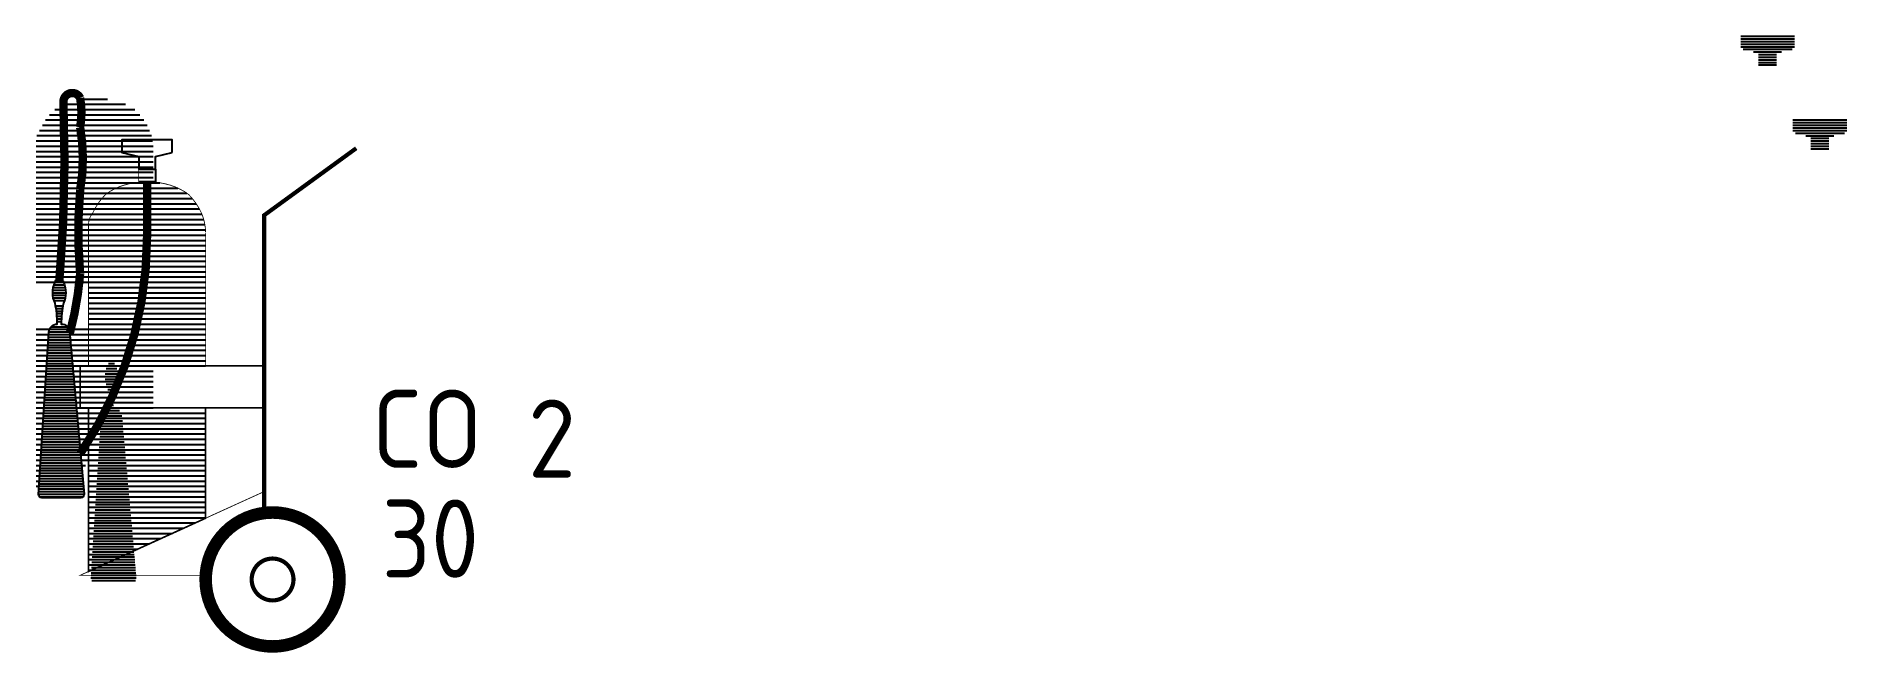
# Model space of a CAD drawing. Extents: x 128.9 to 175.3, y 35.8 to 51.6.
import ezdxf

# ---------------------------------------------------------------- set-up
doc = ezdxf.new("R2010")
doc.units = 0
doc.header["$LTSCALE"] = 2
doc.layers.get('0').update_dxf_attribs({"color": 16, "linetype": 'CONTINUOUS'})
for name, color, linetype in [('ROOD', 1, 'CONTINUOUS'), ('TXT', 7, 'CONTINUOUS'), ('VEILIG', 7, 'CONTINUOUS')]:
    doc.layers.add(name, color=color, linetype=linetype)
doc.styles.get("Standard").update_dxf_attribs({"font": 'ISO'})

# ---------------------------------------------------------------- blocks, each defined once
blk = doc.blocks.new('*X')
at = {"color": 0}
for p, q in [((131.095, 48.875), (132.381, 48.875)), ((131.095, 48.812), (132.381, 48.812)), ((131.095, 48.75), (132.381, 48.75)), ((131.095, 48.688), (132.381, 48.688)), ((131.095, 48.625), (132.381, 48.625)), ((131.153, 48.562), (132.323, 48.562)), ((131.403, 48.5), (132.073, 48.5)), ((131.523, 48.438), (131.952, 48.438)), ((131.523, 48.375), (131.952, 48.375)), ((131.523, 48.312), (131.952, 48.312)), ((131.523, 48.25), (131.952, 48.25)), ((131.523, 48.188), (131.952, 48.188)), ((91.017, 47.25), (92.483, 47.25)), ((91.443, 47.375), (92.057, 47.375)), ((90.499, 46.75), (93.001, 46.75)), ((90.575, 46.875), (92.925, 46.875)), ((90.669, 47), (92.831, 47)), ((90.796, 47.125), (92.704, 47.125)), ((90.35, 46.375), (93.133, 46.375)), ((90.369, 46.5), (93.104, 46.5)), ((90.431, 46.625), (93.061, 46.625)), ((90.35, 46.25), (93.147, 46.25)), ((90.35, 46.125), (93.15, 46.125)), ((90.35, 46), (93.15, 46)), ((90.35, 45.875), (93.15, 45.875)), ((90.35, 45.75), (93.15, 45.75)), ((90.35, 45.625), (93.15, 45.625)), ((90.35, 45.5), (93.15, 45.5)), ((90.35, 45.375), (93.15, 45.375)), ((90.35, 45.25), (93.15, 45.25)), ((90.35, 45.125), (93.15, 45.125)), ((90.35, 45), (93.15, 45)), ((90.35, 44.875), (93.15, 44.875)), ((90.35, 44.75), (93.15, 44.75)), ((90.35, 44.625), (93.15, 44.625)), ((90.35, 44.5), (93.15, 44.5)), ((90.35, 44.375), (93.15, 44.375)), ((90.35, 44.25), (93.15, 44.25)), ((90.35, 44.125), (93.15, 44.125)), ((90.35, 44), (93.15, 44)), ((90.35, 43.875), (93.15, 43.875)), ((90.35, 43.75), (93.15, 43.75)), ((90.35, 43.625), (93.15, 43.625)), ((90.35, 43.5), (93.15, 43.5)), ((90.35, 43.375), (93.15, 43.375)), ((90.35, 43.25), (93.15, 43.25)), ((90.35, 43.125), (93.15, 43.125)), ((90.35, 43), (93.15, 43)), ((90.759, 42.875), (91.041, 42.875)), ((90.776, 42.938), (91.024, 42.938)), ((90.8, 43), (91, 43)), ((90.827, 43.062), (90.973, 43.062)), ((90.891, 43.125), (90.909, 43.125)), ((90.746, 42.75), (91.054, 42.75)), ((90.749, 42.812), (91.051, 42.812)), ((90.749, 42.688), (91.051, 42.688)), ((90.759, 42.625), (91.041, 42.625)), ((90.776, 42.562), (91.024, 42.562)), ((90.813, 42.438), (90.987, 42.438)), ((90.824, 42.375), (90.976, 42.375)), ((90.833, 42.312), (90.967, 42.312)), ((90.84, 42.25), (90.96, 42.25)), ((90.845, 42.188), (90.955, 42.188)), ((90.848, 42.125), (90.952, 42.125)), ((90.85, 42.062), (90.95, 42.062)), ((90.35, 41.875), (93.15, 41.875)), ((90.35, 41.75), (93.15, 41.75)), ((90.35, 41.625), (93.15, 41.625)), ((90.635, 41.562), (91.172, 41.562)), ((90.639, 41.625), (91.166, 41.625)), ((90.643, 41.688), (91.161, 41.688)), ((90.646, 41.75), (91.155, 41.75)), ((90.65, 41.812), (91.15, 41.812)), ((90.665, 41.875), (91.135, 41.875)), ((90.705, 41.938), (91.095, 41.938)), ((90.35, 41.5), (93.15, 41.5)), ((90.35, 41.375), (93.15, 41.375)), ((90.35, 41.25), (93.15, 41.25)), ((90.35, 41.125), (93.15, 41.125)), ((90.607, 41.125), (91.211, 41.125)), ((90.611, 41.188), (91.205, 41.188)), ((90.615, 41.25), (91.2, 41.25)), ((90.619, 41.312), (91.194, 41.312)), ((90.623, 41.375), (91.188, 41.375)), ((90.627, 41.438), (91.183, 41.438)), ((90.631, 41.5), (91.177, 41.5)), ((90.35, 41), (93.15, 41)), ((90.35, 40.875), (93.15, 40.875)), ((90.35, 40.75), (93.15, 40.75)), ((90.58, 40.688), (91.249, 40.688)), ((90.584, 40.75), (91.244, 40.75)), ((90.587, 40.812), (91.238, 40.812)), ((90.591, 40.875), (91.233, 40.875)), ((90.595, 40.938), (91.227, 40.938)), ((90.599, 41), (91.222, 41)), ((90.603, 41.062), (91.216, 41.062)), ((90.35, 40.625), (93.15, 40.625)), ((90.35, 40.5), (93.15, 40.5)), ((90.35, 40.375), (93.15, 40.375)), ((90.556, 40.312), (91.283, 40.312)), ((90.56, 40.375), (91.277, 40.375)), ((90.564, 40.438), (91.272, 40.438)), ((90.568, 40.5), (91.266, 40.5)), ((90.572, 40.562), (91.261, 40.562)), ((90.576, 40.625), (91.255, 40.625)), ((90.35, 40.25), (93.15, 40.25)), ((90.35, 40.125), (93.15, 40.125)), ((90.35, 40), (93.15, 40)), ((90.35, 39.875), (93.15, 39.875)), ((90.528, 39.875), (91.322, 39.875)), ((90.532, 39.938), (91.316, 39.938)), ((90.536, 40), (91.31, 40)), ((90.54, 40.062), (91.305, 40.062)), ((90.544, 40.125), (91.299, 40.125)), ((90.548, 40.188), (91.294, 40.188)), ((90.552, 40.25), (91.288, 40.25)), ((90.35, 39.75), (93.15, 39.75)), ((90.35, 39.625), (93.15, 39.625)), ((90.35, 39.5), (93.15, 39.5)), ((90.501, 39.438), (91.36, 39.438)), ((90.505, 39.5), (91.355, 39.5)), ((90.509, 39.562), (91.349, 39.562)), ((90.513, 39.625), (91.344, 39.625)), ((90.517, 39.688), (91.338, 39.688)), ((90.521, 39.75), (91.333, 39.75)), ((90.525, 39.812), (91.327, 39.812)), ((90.35, 39.375), (93.15, 39.375)), ((90.35, 39.25), (92.9, 39.25)), ((90.35, 39.125), (92.625, 39.125)), ((90.35, 39), (92.35, 39)), ((90.473, 39), (91.399, 39)), ((90.477, 39.062), (91.394, 39.062)), ((90.481, 39.125), (91.388, 39.125)), ((90.485, 39.188), (91.383, 39.188)), ((90.489, 39.25), (91.377, 39.25)), ((90.493, 39.312), (91.371, 39.312)), ((90.497, 39.375), (91.366, 39.375)), ((90.35, 38.875), (92.075, 38.875)), ((90.35, 38.75), (91.8, 38.75)), ((90.35, 38.625), (91.525, 38.625)), ((90.446, 38.562), (91.438, 38.562)), ((90.45, 38.625), (91.432, 38.625)), ((90.454, 38.688), (91.427, 38.688)), ((90.458, 38.75), (91.421, 38.75)), ((90.462, 38.812), (91.416, 38.812)), ((90.466, 38.875), (91.41, 38.875)), ((90.469, 38.938), (91.405, 38.938)), ((90.35, 38.5), (91.25, 38.5)), ((90.35, 38.375), (90.975, 38.375)), ((90.35, 38.25), (90.7, 38.25)), ((90.35, 38.125), (90.425, 38.125)), ((90.418, 38.125), (91.477, 38.125)), ((90.422, 38.188), (91.471, 38.188)), ((90.426, 38.25), (91.466, 38.25)), ((90.43, 38.312), (91.46, 38.312)), ((90.434, 38.375), (91.455, 38.375)), ((90.438, 38.438), (91.449, 38.438)), ((90.442, 38.5), (91.443, 38.5)), ((90.407, 37.938), (91.493, 37.938)), ((90.411, 38), (91.488, 38)), ((90.414, 38.062), (91.482, 38.062)), ((90.428, 37.875), (91.472, 37.875))]:
    blk.add_line(p, q, dxfattribs=at)

msp = doc.modelspace()

# ---------------------------------------------------------------- linework, layer by layer
at = {"layer": 'VEILIG', "color": 0}
for p, q in [((131.952, 47.827), (131.523, 47.827)), ((131.952, 48.148), (131.952, 47.827))]:
    msp.add_line(p, q, dxfattribs=at)
for points, const_width in [([(129.487, 45.254, 0.03122), (129.594, 49.863, -0.812792), (130.023, 49.971, -0.08646), (130.023, 49.22, -0.086403), (130.023, 47.612, 0.043175), (130.023, 45.468, -0.043714), (129.758, 43.942, 0.215027)], 0.214), ([(131.738, 47.827), (131.738, 46.433, -0.150136), (130.023, 40.859, 0.232394)], 0.214), ([(133.238, 46.527, 0.098815), (133.133, 47.021, 0.091066), (132.799, 47.504, 0.084661), (132.331, 47.739, 0.073854), (131.738, 47.827, 0.073854), (131.145, 47.739, 0.084661), (130.677, 47.504, 0.091066), (130.343, 47.021, 0.171526), (130.237, 46.726), (130.237, 43.11)], 0.0214), ([(134.418, 37.643, 1), (135.49, 37.643, 1), (134.418, 37.643, 1)], 0.107)]:
    msp.add_lwpolyline(points, format="xyb", dxfattribs=dict(at, const_width=const_width))
msp.add_lwpolyline([(132.381, 48.577), (132.381, 48.899), (131.095, 48.899), (131.095, 48.577), (131.523, 48.47), (131.523, 48.148), (131.952, 48.148), (131.952, 48.47)], close=True, dxfattribs=at)
for points, const_width in [([(134.739, 39.358), (134.739, 46.969), (137.098, 48.684)], 0.107), ([(131.523, 48.148), (131.523, 47.827)], 0.0214), ([(133.239, 43.11), (133.239, 46.512)], 0.0214), ([(134.739, 42.038), (130.023, 42.038), (130.023, 43.11), (134.739, 43.11)], 0.0429), ([(133.239, 42.038), (133.239, 39.212), (130.237, 37.847), (130.237, 42.038)], 0.0429), ([(134.739, 39.345), (134.739, 39.894), (130.023, 37.75), (133.242, 37.75)], 0.0214)]:
    msp.add_lwpolyline(points, dxfattribs=dict(at, const_width=const_width))
msp.add_lwpolyline([(129.54, 45.361, -0.078461), (129.594, 45.254, -0.216637), (129.594, 44.718, 0.058232), (129.54, 44.182, -0.385314), (129.754, 43.989), (130.123, 39.827, -0.443716), (130.037, 39.733), (129.043, 39.733, -0.428923), (128.957, 39.823), (129.219, 43.978, -0.399656), (129.433, 44.182, 0.058232), (129.379, 44.718, -0.216637), (129.379, 45.254, -0.078461), (129.433, 45.361, -0.514618)], format="xyb", close=True, dxfattribs=at)
at = {"layer": 'VEILIG', "color": 0, "const_width": 0.322}
msp.add_lwpolyline([(133.239, 37.643, 1), (136.669, 37.643, 1)], format="xyb", close=True, dxfattribs=at)

# ---------------------------------------------------------------- block references
at = {"layer": 'ROOD', "color": 0, "xscale": 1.071982281284607, "yscale": 1.071982281284607, "zscale": 1.071982281284607}
msp.add_blockref('*X', (33.383, -2.985), dxfattribs=at)
msp.add_blockref('*X', (33.383, -2.985), dxfattribs=at)
at = {"layer": 'VEILIG', "color": 0, "xscale": 1.071982281284607, "yscale": 1.071982281284607, "zscale": 1.071982281284607}
msp.add_blockref('*X', (32.043, -0.841), dxfattribs=at)

# ---------------------------------------------------------------- texts
at = {"layer": 'TXT', "color": 0}
for s, p in [('CO', (137.5, 40.5)), ('2', (141.5, 40.25)), ('30', (137.75, 37.69))]:
    msp.add_text(s, height=2, dxfattribs=at).set_placement(p)

doc.saveas('drawing.dxf')
